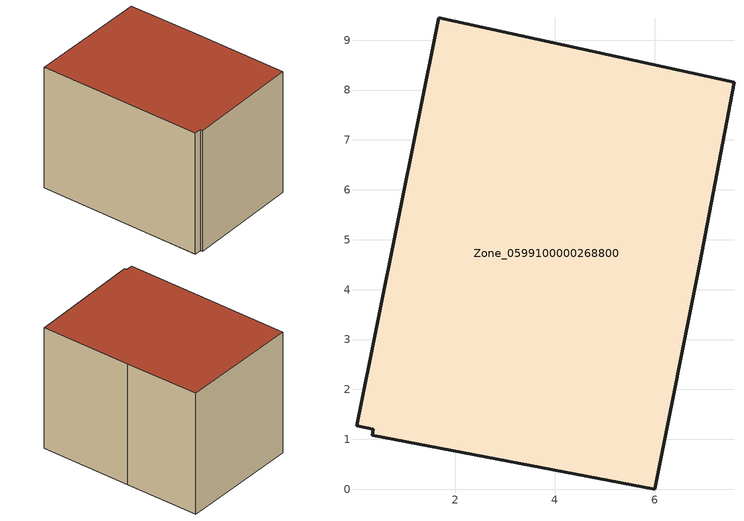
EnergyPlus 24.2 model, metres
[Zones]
Zone_0599100000268800
 floor ground (C_G): 0.34,1.08 0.36,1.2 0.03,1.27 1.67,9.45 7.59,8.16 6.9,4.52 6,0 z0
 wall outside (C_F): 7.59,8.16 1.67,9.45 0.03,1.27 0.36,1.2 0.34,1.08 6,0 6.9,4.52 7.59,8.16 z0:6.34
 roof outside (C_R): 0.36,1.2 0.34,1.08 6,0 6.9,4.52 7.59,8.16 1.67,9.45 0.03,1.27 z6.34
[BUILDING]
Pand.0599100000268800: North Axis=0; Terrain=City; Loads Convergence Tolerance Value=0.04; Temperature Convergence Tolerance Value=0.4; Solar Distribution=FullExterior; Maximum Number of Warmup Days=25; Minimum Number of Warmup Days=1
[Site:Location]
Rotterdam.The.Hague.AP_ZH_NLD Design_Conditions: Latitude=51.96; Longitude=4.45; Time Zone=1; Elevation=-4.5
[SITE:GROUNDTEMPERATURE:BUILDINGSURFACE]
18, 18, 18, 18, 18, 18, 18, 18, 18, 18, 18, 18
[MATERIAL] Thermal Absorptance=0.9; Solar Absorptance=0.7; Visible Absorptance=0.7
Name | Roughness | Thickness | Conductivity | Density | Specific Heat
G.TC.1946 | MediumSmooth | 0.15 | 1 | 540 | 1210
F.TC.1946 | Rough | 0.3 | 0.857143 | 1920 | 840
R.TC.1946 | MediumRough | 0.2 | 0.909091 | 1500 | 1000
[CONSTRUCTION]
C_G: G.TC.1946
C_F: F.TC.1946
C_R: R.TC.1946
[ZONE]
Zone_0599100000268800: Type=1; Multiplier=1; Ceiling Height=Autocalculate; Volume=Autocalculate; Floor Area=autocalculate; Part of Total Floor Area=Yes
[ZONEINFILTRATION:DESIGNFLOWRATE]
Infil_Zone_0599100000268800: Zone or ZoneList or Space or SpaceList=Zone_0599100000268800; Schedule=AlwaysOn; Design Flow Rate Calculation Method=Flow/Area; Flow Rate per Floor Area=0.003; Constant Term Coefficient=1; Temperature Term Coefficient=0; Velocity Term Coefficient=0; Velocity Squared Term Coefficient=0
[HVACTEMPLATE:ZONE:IDEALLOADSAIRSYSTEM]
Zone_0599100000268800: Maximum Heating Supply Air Temperature=50; Minimum Cooling Supply Air Temperature=13; Maximum Heating Supply Air Humidity Ratio=0.0156; Minimum Cooling Supply Air Humidity Ratio=0.0077; Heating Limit=NoLimit; Cooling Limit=NoLimit; Dehumidification Control Type=ConstantSensibleHeatRatio; Cooling Sensible Heat Ratio=0.7; Dehumidification Setpoint=60; Humidification Control Type=None; Humidification Setpoint=30; Outdoor Air Method=None; Outdoor Air Flow Rate per Person=0.00944; Outdoor Air Flow Rate per Zone Floor Area=0; Outdoor Air Flow Rate per Zone=0; Demand Controlled Ventilation Type=None; Outdoor Air Economizer Type=NoEconomizer; Heat Recovery Type=None; Sensible Heat Recovery Effectiveness=0.7; Latent Heat Recovery Effectiveness=0.65
[ZONECONTROL:THERMOSTAT]
ThermostatControl_Zone_0599100000268800: Zone or ZoneList=Zone_0599100000268800; Control Type Schedule=DualSetpointControlType; Control 1=Thermostat_Zone_0599100000268800; Temperature Difference Between Cutout And Setpoint=0
[THERMOSTATSETPOINT:DUALSETPOINT]
Thermostat_Zone_0599100000268800: Heating Setpoint Temperature Schedule=HeatingSetpoint_Zone_0599100000268800; Cooling Setpoint Temperature Schedule=CoolingSetpoint_Zone_0599100000268800
[SCHEDULE:COMPACT]
HeatingSetpoint_Zone_0599100000268800: Through: 12/31, For: AllDays, Until: 24:00, 21
CoolingSetpoint_Zone_0599100000268800: Through: 12/31, For: AllDays, Until: 24:00, 24
DualSetpointControlType: Through: 12/31, For: AllDays, Until: 24:00, 4
AlwaysOn: Through: 12/31, For: AllDays, Until: 24:00, 1
